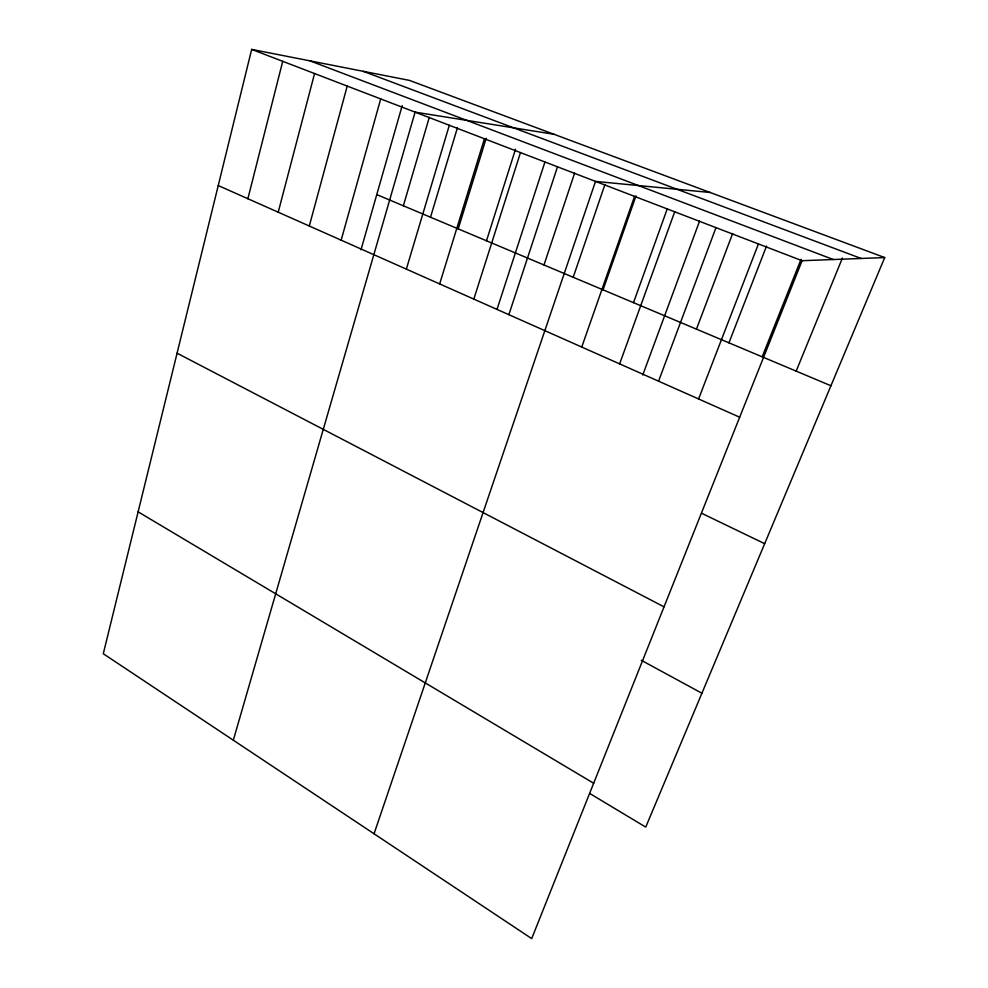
<?xml version="1.0" encoding="UTF-8"?>
<svg xmlns="http://www.w3.org/2000/svg" width="988" height="988" viewBox="0 0 988 988"><rect width="100%" height="100%" fill="white"/><g stroke="black" fill="none" stroke-linecap="round" stroke-linejoin="round"><path stroke-width="1.48" d="M884.717 257.572L409.415 80.386L251.668 49.4L103.283 653.735L531.692 938.6L802.108 260.709L884.717 257.572L645.744 827.104L589.774 793.5M247.864 198.724L282.729 61.33M278.208 212.21L314.567 73.544M309.293 226.017L347.22 86.08M341.156 240.17L380.713 98.936M360.991 249.816L402.202 105.605M233.316 740.197L415.084 112.138L553.959 134.269M403.363 205.8L429.323 117.263M406.34 269.131L449.318 125.278M430.509 217.224L457.456 127.674M439.66 283.939L484.429 138.765M458.21 228.883L486.182 138.32M486.491 240.788L515.514 149.2M473.82 299.117L520.478 152.597M497.001 309.417L544.907 162.106M508.869 314.678L557.491 166.799M543.98 264.982L574.621 173.122M374.057 833.773L595.505 181.397L710.137 192.487M573.201 277.282L604.977 184.386M581.747 347.06L634.555 196.39M603.038 289.842L635.988 195.896M633.506 302.661L667.159 209.11M619.637 363.893L674.693 211.803M642.768 375.008L699.553 221.151M658.564 381.183L715.967 227.648M696.441 329.152L732.664 233.477M698.565 398.954L758.426 243.937M728.946 342.836L766.527 246.086M762.18 356.816L801.046 259.313M796.167 371.13L842.394 258.078M363.214 71.309L861.116 258.461M309.936 60.848L833.292 259.523M251.668 49.4L802.108 260.709M376.761 194.599L830.933 385.752M218.237 185.559L739.679 417.22M701.517 513.217L764.663 543.684M177.074 353.198L664.035 606.842M641.261 660.268L701.912 693.23M138.122 511.833L593.665 783.249"/></g></svg>
